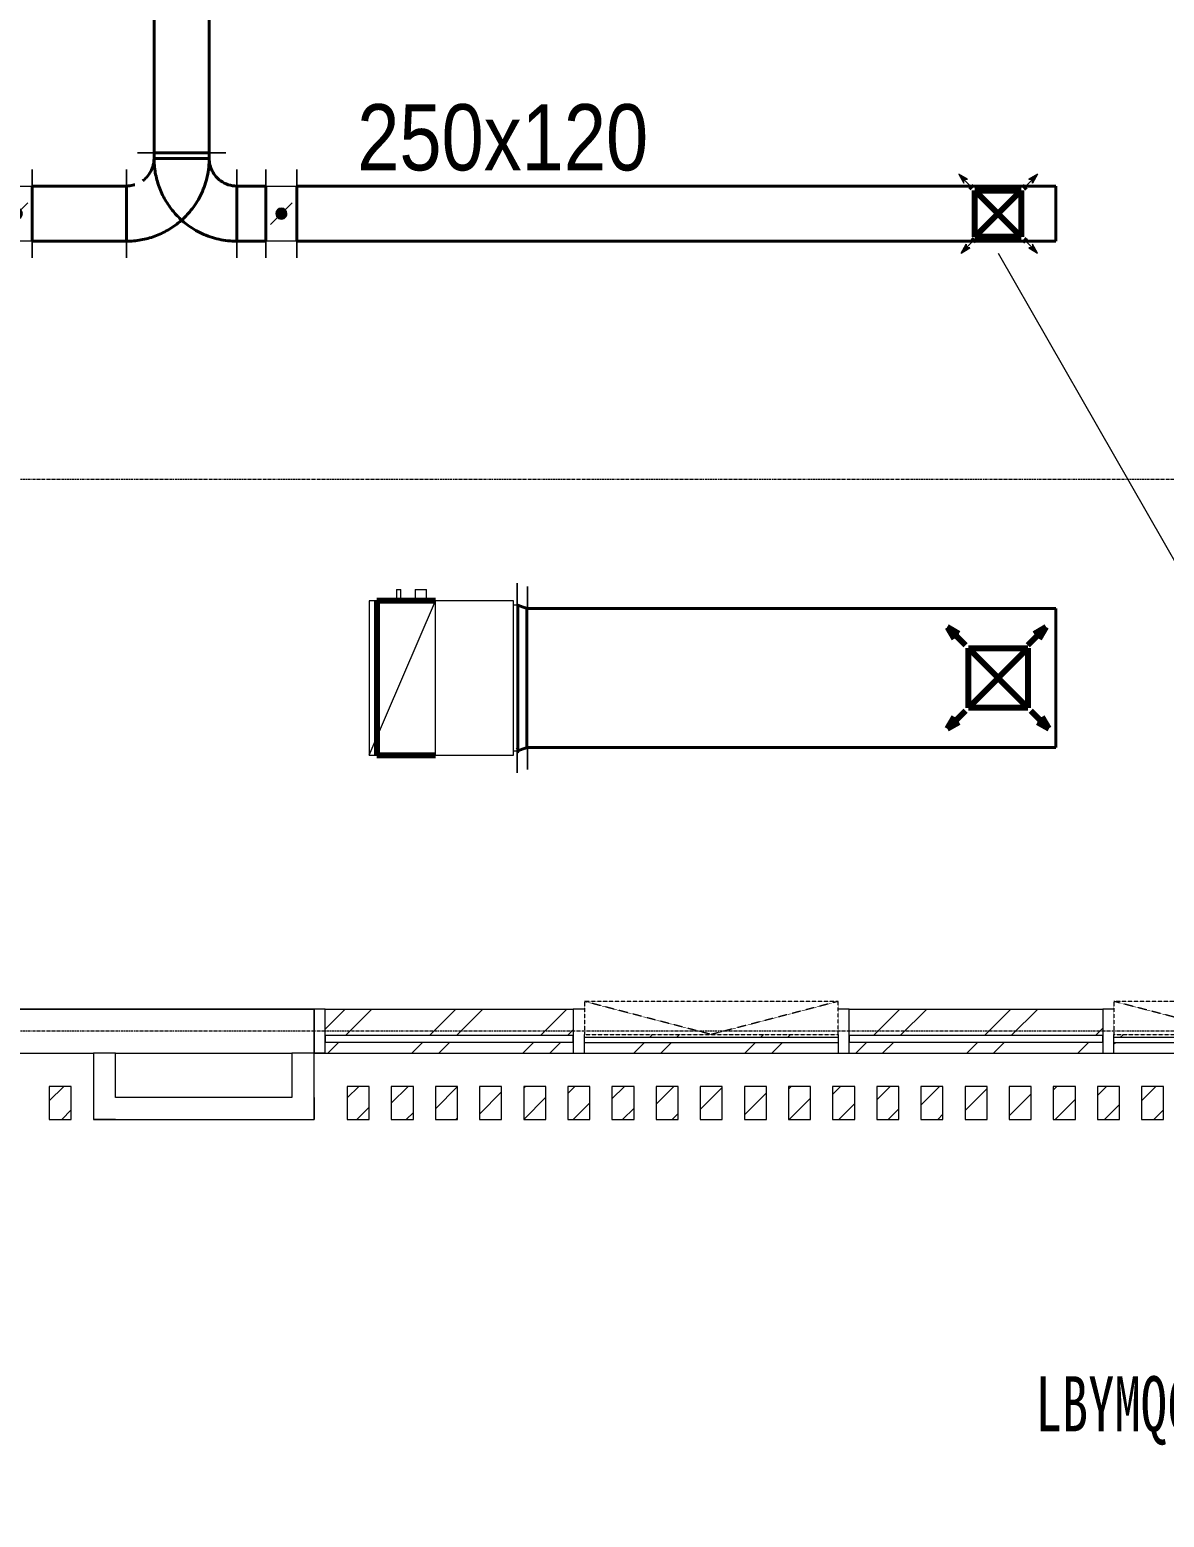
# Model space of a CAD drawing. Header units: millimetres. Extents: x 147619 to 200208, y -27981 to 8299.
# Drawn here: x 176912 to 182053, y -22102 to -15363 of the extents above; entities that cross this region are included whole.
import ezdxf

# ---------------------------------------------------------------- set-up
doc = ezdxf.new("R2010")
doc.units = ezdxf.units.MM
doc.linetypes.add('TJ Dash', pattern=[1.6, 1, -0.6])
doc.linetypes.add('轴网线', pattern=[22.24, 12.7, -3.18, 3.18, -3.18])
doc.layers.add('0-1', color=7, linetype='Continuous', lineweight=5)
doc.layers.add('M-HVAC-CDFF-IDEN', color=7, linetype='Continuous', lineweight=5)
for name, color, linetype, lineweight, true_color in [('0-2', 7, 'Continuous', 5, 0x515151), ('A-DETL-GENF-6', 3, 'Continuous', 80, 0x00ff00), ('A-DETL-GENF-7', 3, 'Continuous', 5, 0x00ff00), ('A-DETL-WIDE-1', 4, 'Continuous', 80, 0x00ffff), ('A-DETL-WIDE-2', 3, 'Continuous', 80, 0x00ff00), ('A-DETL-WIDE-3', 150, 'Continuous', 80, 0x007fff), ('A-FLOR-1', 7, 'Continuous', 5, 0x7f7f7f), ('A-GLAZ-1', 7, 'TJ Dash', 5, 0x515151), ('A-GLAZ-2', 7, 'Continuous', 5, 0x515151), ('A-GLAZ-CURT-1', 7, 'Continuous', 5, 0x515151), ('A-GLAZ-CWMG-1', 7, 'Continuous', 5, 0x515151), ('A-GLAZ-CWMG-2', 7, 'Continuous', 5, 0x8b8b8b), ('A-WALL-1', 7, 'Continuous', 5, 0x515151), ('A-WALL-IDEN-2', 7, 'Continuous', 5, 0x515151), ('M-EQPM-1', 4, 'Continuous', 5, 0x00ffff), ('M-EQPM-2', 4, 'Continuous', 80, 0x00ffff), ('M-HVAC-CDFF-3', 3, 'Continuous', 80, 0x00ff00), ('M-HVAC-CDFF-4', 150, 'Continuous', 80, 0x007fff), ('M-HVAC-DUCT-4', 3, 'Continuous', 40, 0x00ff00), ('M-HVAC-DUCT-5', 3, 'Continuous', 5, 0x00ff00), ('M-HVAC-DUCT-6', 3, 'Continuous', 13, 0x00ff00), ('M-HVAC-DUCT-7', 150, 'Continuous', 40, 0x007fff), ('M-HVAC-DUCT-8', 150, 'Continuous', 80, 0x007fff), ('M-HVAC-DUCT-9', 150, 'Continuous', 5, 0x007fff), ('M-HVAC-DUCT-ANNO-2', 3, 'Continuous', 5, 0x00ff00), ('M-HVAC-DUCT-ANNO-3', 6, 'Continuous', 5, 0xff00ff), ('M-HVAC-DUCT-IDEN-1', 3, 'Continuous', 5, 0x00ff00), ('S-GRID-1', 7, '轴网线', 5, 0x5151ff)]:
    doc.layers.add(name, color=color, linetype=linetype, lineweight=lineweight, true_color=true_color)
doc.styles.add('TJ_FangSong_Narrow_1', font='', dxfattribs={"height": 300})
doc.styles.add('仿宋_4', font='', dxfattribs={"width": 0.7, "height": 250})
doc.styles.get('TJ_FangSong_Narrow_1').set_extended_font_data('TJ_FangSong_Narrow')
doc.styles.get('仿宋_4').set_extended_font_data('FangSong')
pattern_1 = [(45, (0, 0), (-251.4472, 251.4472), []), (45, (0, 381), (-251.4472, 251.4472), [])]

# ---------------------------------------------------------------- blocks, each defined once
blk = doc.blocks.new('矩形竖梃 - 100_100mm 木色铝方通-3120508-10-003 三层空调通风平面图')
at = {"layer": 'A-GLAZ-CWMG-1'}
h = blk.add_hatch(dxfattribs=at)
h.set_pattern_fill('FP_1', color=256, style=0, pattern_type=2)
h.set_pattern_definition([(135, (177050.01, 20300), (-70.71068, -70.71068), [])])
h.paths.add_polyline_path([(-50, 0), (-50, 150), (50, 150), (50, 0)], flags=0)
for p, q in [((-50, 150), (50, 150)), ((-50, 0), (-50, 150)), ((50, 150), (50, 0)), ((50, 0), (-50, 0))]:
    blk.add_line(p, q, dxfattribs=at)
blk = doc.blocks.new('矩形竖梃 - 100_100mm 木色铝方通-V31-10-003 三层空调通风平面图')
at = {"layer": 'A-GLAZ-CWMG-1'}
h = blk.add_hatch(dxfattribs=at)
h.set_pattern_fill('FP_33', color=256, style=0, pattern_type=2)
h.set_pattern_definition([(135, (182000.01, 20300), (-70.71068, -70.71068), [])])
h.paths.add_polyline_path([(-50, 0), (-50, 150), (50, 150), (50, 0)], flags=0)
for p, q in [((-50, 150), (50, 150)), ((-50, 0), (-50, 150)), ((50, 150), (50, 0)), ((50, 0), (-50, 0))]:
    blk.add_line(p, q, dxfattribs=at)
blk = doc.blocks.new('矩形竖梃 - 100_100mm 木色铝方通-V32-10-003 三层空调通风平面图')
at = {"layer": 'A-GLAZ-CWMG-1'}
h = blk.add_hatch(dxfattribs=at)
h.set_pattern_fill('FP_34', color=256, style=0, pattern_type=2)
h.set_pattern_definition([(135, (181800.01, 20300), (-70.71068, -70.71068), [])])
h.paths.add_polyline_path([(-50, 0), (-50, 150), (50, 150), (50, 0)], flags=0)
for p, q in [((-50, 150), (50, 150)), ((-50, 0), (-50, 150)), ((50, 150), (50, 0)), ((50, 0), (-50, 0))]:
    blk.add_line(p, q, dxfattribs=at)
blk = doc.blocks.new('矩形竖梃 - 100_100mm 木色铝方通-V33-10-003 三层空调通风平面图')
at = {"layer": 'A-GLAZ-CWMG-1'}
h = blk.add_hatch(dxfattribs=at)
h.set_pattern_fill('FP_35', color=256, style=0, pattern_type=2)
h.set_pattern_definition([(135, (181600.01, 20300), (-70.71068, -70.71068), [])])
h.paths.add_polyline_path([(-50, 0), (-50, 150), (50, 150), (50, 0)], flags=0)
for p, q in [((-50, 150), (50, 150)), ((-50, 0), (-50, 150)), ((50, 150), (50, 0)), ((50, 0), (-50, 0))]:
    blk.add_line(p, q, dxfattribs=at)
blk = doc.blocks.new('矩形竖梃 - 100_100mm 木色铝方通-V34-10-003 三层空调通风平面图')
at = {"layer": 'A-GLAZ-CWMG-1'}
h = blk.add_hatch(dxfattribs=at)
h.set_pattern_fill('FP_36', color=256, style=0, pattern_type=2)
h.set_pattern_definition([(135, (181400.01, 20300), (-70.71068, -70.71068), [])])
h.paths.add_polyline_path([(-50, 0), (-50, 150), (50, 150), (50, 0)], flags=0)
for p, q in [((-50, 150), (50, 150)), ((-50, 0), (-50, 150)), ((50, 150), (50, 0)), ((50, 0), (-50, 0))]:
    blk.add_line(p, q, dxfattribs=at)
blk = doc.blocks.new('矩形竖梃 - 100_100mm 木色铝方通-V35-10-003 三层空调通风平面图')
at = {"layer": 'A-GLAZ-CWMG-1'}
h = blk.add_hatch(dxfattribs=at)
h.set_pattern_fill('FP_37', color=256, style=0, pattern_type=2)
h.set_pattern_definition([(135, (181200.01, 20300), (-70.71068, -70.71068), [])])
h.paths.add_polyline_path([(-50, 0), (-50, 150), (50, 150), (50, 0)], flags=0)
for p, q in [((-50, 150), (50, 150)), ((-50, 0), (-50, 150)), ((50, 150), (50, 0)), ((50, 0), (-50, 0))]:
    blk.add_line(p, q, dxfattribs=at)
blk = doc.blocks.new('矩形竖梃 - 100_100mm 木色铝方通-V36-10-003 三层空调通风平面图')
at = {"layer": 'A-GLAZ-CWMG-1'}
h = blk.add_hatch(dxfattribs=at)
h.set_pattern_fill('FP_38', color=256, style=0, pattern_type=2)
h.set_pattern_definition([(135, (181000.01, 20300), (-70.71068, -70.71068), [])])
h.paths.add_polyline_path([(-50, 0), (-50, 150), (50, 150), (50, 0)], flags=0)
for p, q in [((-50, 150), (50, 150)), ((-50, 0), (-50, 150)), ((50, 150), (50, 0)), ((50, 0), (-50, 0))]:
    blk.add_line(p, q, dxfattribs=at)
blk = doc.blocks.new('矩形竖梃 - 100_100mm 木色铝方通-V37-10-003 三层空调通风平面图')
at = {"layer": 'A-GLAZ-CWMG-1'}
h = blk.add_hatch(dxfattribs=at)
h.set_pattern_fill('FP_39', color=256, style=0, pattern_type=2)
h.set_pattern_definition([(135, (180800.01, 20300), (-70.71068, -70.71068), [])])
h.paths.add_polyline_path([(-50, 0), (-50, 150), (50, 150), (50, 0)], flags=0)
for p, q in [((-50, 150), (50, 150)), ((-50, 0), (-50, 150)), ((50, 150), (50, 0)), ((50, 0), (-50, 0))]:
    blk.add_line(p, q, dxfattribs=at)
blk = doc.blocks.new('矩形竖梃 - 100_100mm 木色铝方通-V38-10-003 三层空调通风平面图')
at = {"layer": 'A-GLAZ-CWMG-1'}
h = blk.add_hatch(dxfattribs=at)
h.set_pattern_fill('FP_40', color=256, style=0, pattern_type=2)
h.set_pattern_definition([(135, (180600.01, 20300), (-70.71068, -70.71068), [])])
h.paths.add_polyline_path([(-50, 0), (-50, 150), (50, 150), (50, 0)], flags=0)
for p, q in [((-50, 150), (50, 150)), ((-50, 0), (-50, 150)), ((50, 150), (50, 0)), ((50, 0), (-50, 0))]:
    blk.add_line(p, q, dxfattribs=at)
blk = doc.blocks.new('矩形竖梃 - 100_100mm 木色铝方通-V39-10-003 三层空调通风平面图')
at = {"layer": 'A-GLAZ-CWMG-1'}
h = blk.add_hatch(dxfattribs=at)
h.set_pattern_fill('FP_41', color=256, style=0, pattern_type=2)
h.set_pattern_definition([(135, (180400.01, 20300), (-70.71068, -70.71068), [])])
h.paths.add_polyline_path([(-50, 0), (-50, 150), (50, 150), (50, 0)], flags=0)
for p, q in [((-50, 150), (50, 150)), ((-50, 0), (-50, 150)), ((50, 150), (50, 0)), ((50, 0), (-50, 0))]:
    blk.add_line(p, q, dxfattribs=at)
blk = doc.blocks.new('矩形竖梃 - 100_100mm 木色铝方通-V40-10-003 三层空调通风平面图')
at = {"layer": 'A-GLAZ-CWMG-1'}
h = blk.add_hatch(dxfattribs=at)
h.set_pattern_fill('FP_42', color=256, style=0, pattern_type=2)
h.set_pattern_definition([(135, (180200.01, 20300), (-70.71068, -70.71068), [])])
h.paths.add_polyline_path([(-50, 0), (-50, 150), (50, 150), (50, 0)], flags=0)
for p, q in [((-50, 150), (50, 150)), ((-50, 0), (-50, 150)), ((50, 150), (50, 0)), ((50, 0), (-50, 0))]:
    blk.add_line(p, q, dxfattribs=at)
blk = doc.blocks.new('矩形竖梃 - 100_100mm 木色铝方通-V41-10-003 三层空调通风平面图')
at = {"layer": 'A-GLAZ-CWMG-1'}
h = blk.add_hatch(dxfattribs=at)
h.set_pattern_fill('FP_43', color=256, style=0, pattern_type=2)
h.set_pattern_definition([(135, (180000.01, 20300), (-70.71068, -70.71068), [])])
h.paths.add_polyline_path([(-50, 0), (-50, 150), (50, 150), (50, 0)], flags=0)
for p, q in [((-50, 150), (50, 150)), ((-50, 0), (-50, 150)), ((50, 150), (50, 0)), ((50, 0), (-50, 0))]:
    blk.add_line(p, q, dxfattribs=at)
blk = doc.blocks.new('矩形竖梃 - 100_100mm 木色铝方通-V42-10-003 三层空调通风平面图')
at = {"layer": 'A-GLAZ-CWMG-1'}
h = blk.add_hatch(dxfattribs=at)
h.set_pattern_fill('FP_44', color=256, style=0, pattern_type=2)
h.set_pattern_definition([(135, (179800.01, 20300), (-70.71068, -70.71068), [])])
h.paths.add_polyline_path([(50, 0), (-50, 0), (-50, 150), (50, 150)], flags=0)
for p, q in [((-50, 150), (50, 150)), ((-50, 0), (-50, 150)), ((50, 150), (50, 0)), ((50, 0), (-50, 0))]:
    blk.add_line(p, q, dxfattribs=at)
blk = doc.blocks.new('矩形竖梃 - 100_100mm 木色铝方通-V43-10-003 三层空调通风平面图')
at = {"layer": 'A-GLAZ-CWMG-1'}
h = blk.add_hatch(dxfattribs=at)
h.set_pattern_fill('FP_45', color=256, style=0, pattern_type=2)
h.set_pattern_definition([(135, (179600.01, 20300), (-70.71068, -70.71068), [])])
h.paths.add_polyline_path([(-50, 0), (-50, 150), (50, 150), (50, 0)], flags=0)
for p, q in [((-50, 150), (50, 150)), ((-50, 0), (-50, 150)), ((50, 150), (50, 0)), ((50, 0), (-50, 0))]:
    blk.add_line(p, q, dxfattribs=at)
blk = doc.blocks.new('矩形竖梃 - 100_100mm 木色铝方通-V44-10-003 三层空调通风平面图')
at = {"layer": 'A-GLAZ-CWMG-1'}
h = blk.add_hatch(dxfattribs=at)
h.set_pattern_fill('FP_46', color=256, style=0, pattern_type=2)
h.set_pattern_definition([(135, (179400.01, 20300), (-70.71068, -70.71068), [])])
h.paths.add_polyline_path([(-50, 0), (-50, 150), (50, 150), (50, 0)], flags=0)
for p, q in [((-50, 150), (50, 150)), ((-50, 0), (-50, 150)), ((50, 150), (50, 0)), ((50, 0), (-50, 0))]:
    blk.add_line(p, q, dxfattribs=at)
blk = doc.blocks.new('矩形竖梃 - 100_100mm 木色铝方通-V45-10-003 三层空调通风平面图')
at = {"layer": 'A-GLAZ-CWMG-1'}
h = blk.add_hatch(dxfattribs=at)
h.set_pattern_fill('FP_47', color=256, style=0, pattern_type=2)
h.set_pattern_definition([(135, (179200.01, 20300), (-70.71068, -70.71068), [])])
h.paths.add_polyline_path([(-50, 0), (-50, 150), (50, 150), (50, 0)], flags=0)
for p, q in [((-50, 150), (50, 150)), ((-50, 0), (-50, 150)), ((50, 150), (50, 0)), ((50, 0), (-50, 0))]:
    blk.add_line(p, q, dxfattribs=at)
blk = doc.blocks.new('矩形竖梃 - 100_100mm 木色铝方通-V46-10-003 三层空调通风平面图')
at = {"layer": 'A-GLAZ-CWMG-1'}
h = blk.add_hatch(dxfattribs=at)
h.set_pattern_fill('FP_48', color=256, style=0, pattern_type=2)
h.set_pattern_definition([(135, (179000.01, 20300), (-70.71068, -70.71068), [])])
h.paths.add_polyline_path([(-50, 0), (-50, 150), (50, 150), (50, 0)], flags=0)
for p, q in [((-50, 150), (50, 150)), ((-50, 0), (-50, 150)), ((50, 150), (50, 0)), ((50, 0), (-50, 0))]:
    blk.add_line(p, q, dxfattribs=at)
blk = doc.blocks.new('矩形竖梃 - 100_100mm 木色铝方通-V47-10-003 三层空调通风平面图')
at = {"layer": 'A-GLAZ-CWMG-1'}
h = blk.add_hatch(dxfattribs=at)
h.set_pattern_fill('FP_49', color=256, style=0, pattern_type=2)
h.set_pattern_definition([(135, (178800.01, 20300), (-70.71068, -70.71068), [])])
h.paths.add_polyline_path([(-50, 0), (-50, 150), (50, 150), (50, 0)], flags=0)
for p, q in [((-50, 150), (50, 150)), ((-50, 0), (-50, 150)), ((50, 150), (50, 0)), ((50, 0), (-50, 0))]:
    blk.add_line(p, q, dxfattribs=at)
blk = doc.blocks.new('矩形竖梃 - 100_100mm 木色铝方通-V48-10-003 三层空调通风平面图')
at = {"layer": 'A-GLAZ-CWMG-1'}
h = blk.add_hatch(dxfattribs=at)
h.set_pattern_fill('FP_50', color=256, style=0, pattern_type=2)
h.set_pattern_definition([(135, (178600.01, 20300), (-70.71068, -70.71068), [])])
h.paths.add_polyline_path([(-50, 0), (-50, 150), (50, 150), (50, 0)], flags=0)
for p, q in [((-50, 150), (50, 150)), ((-50, 0), (-50, 150)), ((50, 150), (50, 0)), ((50, 0), (-50, 0))]:
    blk.add_line(p, q, dxfattribs=at)
blk = doc.blocks.new('矩形竖梃 - 100_100mm 木色铝方通-V49-10-003 三层空调通风平面图')
at = {"layer": 'A-GLAZ-CWMG-1'}
h = blk.add_hatch(dxfattribs=at)
h.set_pattern_fill('FP_51', color=256, style=0, pattern_type=2)
h.set_pattern_definition([(135, (178400.01, 20300), (-70.71068, -70.71068), [])])
h.paths.add_polyline_path([(-50, 0), (-50, 150), (50, 150), (50, 0)], flags=0)
for p, q in [((-50, 150), (50, 150)), ((-50, 0), (-50, 150)), ((50, 150), (50, 0)), ((50, 0), (-50, 0))]:
    blk.add_line(p, q, dxfattribs=at)
blk = doc.blocks.new('窗嵌板_50-70系列上悬铝窗-zx-内开 - 50 系列-2567979-10-003 三层空调通风平面图')
at = {"layer": 'A-GLAZ-1'}
for p, q in [((575, -85), (-575, -85)), ((-575, -85), (-575, -235)), ((-575, -235), (0, -85.2)), ((0, -85.2), (575, -235)), ((575, -235), (575, -85)), ((-575, -235), (575, -235))]:
    blk.add_line(p, q, dxfattribs=at)
at = {"layer": 'A-GLAZ-2'}
for p, q in [((-575, -72.5), (-575, -47.5)), ((-575, -47.5), (575, -47.5)), ((575, -47.5), (575, -72.5)), ((575, -72.5), (-575, -72.5))]:
    blk.add_line(p, q, dxfattribs=at)
blk = doc.blocks.new('系统嵌板 - TJ玻璃_30-2182455-10-003 三层空调通风平面图')
at = {"layer": 'A-GLAZ-CURT-1'}
for p, q in [((575, -50), (-575, -50)), ((-575, -50), (-575, -80)), ((575, -80), (575, -50)), ((-575, -80), (575, -80))]:
    blk.add_line(p, q, dxfattribs=at)
blk = doc.blocks.new('系统嵌板 - TJ玻璃_30-2182456-10-003 三层空调通风平面图')
at = {"layer": 'A-GLAZ-CURT-1'}
for p, q in [((562.5, -50), (-562.5, -50)), ((-562.5, -50), (-562.5, -80)), ((562.5, -80), (562.5, -50)), ((-562.5, -80), (562.5, -80))]:
    blk.add_line(p, q, dxfattribs=at)
blk = doc.blocks.new('矩形竖梃 - 50_200mm 长方形-V124-10-003 三层空调通风平面图')
at = {"layer": 'A-GLAZ-CWMG-2'}
h = blk.add_hatch(dxfattribs=at)
h.set_pattern_fill('FP_125', color=256, style=0, pattern_type=2)
h.set_pattern_definition(pattern_1)
h.paths.add_polyline_path([(182975, -20000), (182975, -19952.5), (181825, -19952.5), (181825, -20000), (182691.5, -20000)], flags=0)
h.paths.add_polyline_path([(182975, -19927.5), (182975, -19915), (181825, -19915), (181825, -19927.5), (182691.5, -19927.5)], flags=0)
at = {"layer": 'A-GLAZ-CWMG-1'}
blk.add_line((181825, -20000), (182975, -20000), dxfattribs=at)
blk = doc.blocks.new('矩形竖梃 - 50_200mm 长方形-V125-10-003 三层空调通风平面图')
at = {"layer": 'A-GLAZ-CWMG-2'}
h = blk.add_hatch(dxfattribs=at)
h.set_pattern_fill('FP_125', color=256, style=0, pattern_type=2)
h.set_pattern_definition(pattern_1)
h.paths.add_polyline_path([(181775, -20000), (181775, -19950), (180625, -19950), (180625, -20000)], flags=0)
h.paths.add_polyline_path([(181775, -19920), (181775, -19800), (180625, -19800), (180625, -19920)], flags=0)
at = {"layer": 'A-GLAZ-CWMG-1'}
for p, q in [((180625, -19800), (181775, -19800)), ((180625, -20000), (181775, -20000))]:
    blk.add_line(p, q, dxfattribs=at)
blk = doc.blocks.new('矩形竖梃 - 50_200mm 长方形-V126-10-003 三层空调通风平面图')
at = {"layer": 'A-GLAZ-CWMG-2'}
h = blk.add_hatch(dxfattribs=at)
h.set_pattern_fill('FP_125', color=256, style=0, pattern_type=2)
h.set_pattern_definition(pattern_1)
h.paths.add_polyline_path([(180575, -20000), (180575, -19952.5), (179425, -19952.5), (179425, -20000), (179820.6, -20000)], flags=0)
h.paths.add_polyline_path([(180575, -19927.5), (180575, -19915), (179425, -19915), (179425, -19927.5), (179820.6, -19927.5)], flags=0)
at = {"layer": 'A-GLAZ-CWMG-1'}
blk.add_line((179425, -20000), (180575, -20000), dxfattribs=at)
blk = doc.blocks.new('矩形竖梃 - 50_200mm 长方形-V127-10-003 三层空调通风平面图')
at = {"layer": 'A-GLAZ-CWMG-2'}
h = blk.add_hatch(dxfattribs=at)
h.set_pattern_fill('FP_125', color=256, style=0, pattern_type=2)
h.set_pattern_definition(pattern_1)
h.paths.add_polyline_path([(179375, -20000), (179375, -19950), (178250, -19950), (178250, -20000)], flags=0)
h.paths.add_polyline_path([(179375, -19920), (179375, -19800), (178250, -19800), (178250, -19920)], flags=0)
at = {"layer": 'A-GLAZ-CWMG-1'}
for p, q in [((178250, -19800), (179375, -19800)), ((178250, -20000), (179375, -20000))]:
    blk.add_line(p, q, dxfattribs=at)
blk = doc.blocks.new('矩形竖梃 - 50_200mm 长方形-2182453-10-003 三层空调通风平面图')
at = {"layer": 'A-GLAZ-CWMG-1'}
for p, q in [((-50, 200), (0, 200)), ((-50, 0), (-50, 200)), ((0, 200), (0, 0)), ((0, 0), (-50, 0))]:
    blk.add_line(p, q, dxfattribs=at)
blk = doc.blocks.new('矩形竖梃 - 50_200mm 长方形-V128-10-003 三层空调通风平面图')
at = {"layer": 'A-GLAZ-CWMG-1'}
for p, q in [((-25, 200), (25, 200)), ((25, 200), (25, 0)), ((-25, 72.5), (-25, 85)), ((-25, 0), (-25, 47.5)), ((25, 0), (-25, 0))]:
    blk.add_line(p, q, dxfattribs=at)
blk = doc.blocks.new('矩形竖梃 - 50_200mm 长方形-2182452-10-003 三层空调通风平面图')
at = {"layer": 'A-GLAZ-CWMG-1'}
for p, q in [((-25, 200), (25, 200)), ((-25, 0), (-25, 200)), ((25, 85), (25, 72.5)), ((25, 0), (-25, 0)), ((25, 47.5), (25, 0))]:
    blk.add_line(p, q, dxfattribs=at)
blk = doc.blocks.new('YXQH_AR_B9-20_rvt-1-10-003 三层空调通风平面图')
at = {"layer": 'A-FLOR-1'}
for p, q in [((173200, -19800), (177400, -19800)), ((177400, -19800), (178175, -19800)), ((178175, -19800), (178200, -19800))]:
    blk.add_line(p, q, dxfattribs=at)
at = {"layer": 'A-WALL-1'}
for p, q in [((178200, -19800), (173400, -19800)), ((178200, -20000), (178200, -19800)), ((178200, -20000), (178200, -19800)), ((173400, -20000), (177200, -20000)), ((177200, -20000), (177200, -20300)), ((177300, -20000), (177200, -20000)), ((177200, -20000), (177200, -20300)), ((177300, -20200), (177300, -20000)), ((177300, -20200), (177300, -20000)), ((177300, -20000), (178100, -20000)), ((178100, -20000), (178100, -20200)), ((178200, -20000), (178100, -20000)), ((178100, -20000), (178100, -20200)), ((178200, -20200), (178200, -20000)), ((178200, -20200), (178200, -20000)), ((178250, -20000), (178200, -20000)), ((178100, -20200), (177300, -20200)), ((178200, -20300), (178200, -20200)), ((178200, -20200), (178200, -20300)), ((177200, -20300), (177300, -20300)), ((177300, -20300), (177200, -20300)), ((177300, -20300), (178200, -20300)), ((177300, -20300), (178200, -20300))]:
    blk.add_line(p, q, dxfattribs=at)
at = {"layer": 'S-GRID-1'}
for p, q in [((199020.5, -17400), (148552.6, -17400)), ((199020.5, -19900), (148552.6, -19900))]:
    blk.add_line(p, q, dxfattribs=at)
at = {"layer": '0-2', "extrusion": (0, 0, -1)}
for name, p in [('矩形竖梃 - 50_200mm 长方形-2182453-10-003 三层空调通风平面图', (-178200, -20000)), ('矩形竖梃 - 50_200mm 长方形-V128-10-003 三层空调通风平面图', (-179400, -20000)), ('矩形竖梃 - 50_200mm 长方形-2182452-10-003 三层空调通风平面图', (-180600, -20000)), ('矩形竖梃 - 50_200mm 长方形-V128-10-003 三层空调通风平面图', (-181800, -20000)), ('矩形竖梃 - 100_100mm 木色铝方通-3120508-10-003 三层空调通风平面图', (-177050, -20300)), ('矩形竖梃 - 100_100mm 木色铝方通-V49-10-003 三层空调通风平面图', (-178400, -20300)), ('矩形竖梃 - 100_100mm 木色铝方通-V48-10-003 三层空调通风平面图', (-178600, -20300)), ('矩形竖梃 - 100_100mm 木色铝方通-V47-10-003 三层空调通风平面图', (-178800, -20300)), ('矩形竖梃 - 100_100mm 木色铝方通-V46-10-003 三层空调通风平面图', (-179000, -20300)), ('矩形竖梃 - 100_100mm 木色铝方通-V45-10-003 三层空调通风平面图', (-179200, -20300)), ('矩形竖梃 - 100_100mm 木色铝方通-V44-10-003 三层空调通风平面图', (-179400, -20300)), ('矩形竖梃 - 100_100mm 木色铝方通-V43-10-003 三层空调通风平面图', (-179600, -20300)), ('矩形竖梃 - 100_100mm 木色铝方通-V42-10-003 三层空调通风平面图', (-179800, -20300)), ('矩形竖梃 - 100_100mm 木色铝方通-V41-10-003 三层空调通风平面图', (-180000, -20300)), ('矩形竖梃 - 100_100mm 木色铝方通-V40-10-003 三层空调通风平面图', (-180200, -20300)), ('矩形竖梃 - 100_100mm 木色铝方通-V39-10-003 三层空调通风平面图', (-180400, -20300)), ('矩形竖梃 - 100_100mm 木色铝方通-V38-10-003 三层空调通风平面图', (-180600, -20300)), ('矩形竖梃 - 100_100mm 木色铝方通-V37-10-003 三层空调通风平面图', (-180800, -20300)), ('矩形竖梃 - 100_100mm 木色铝方通-V36-10-003 三层空调通风平面图', (-181000, -20300)), ('矩形竖梃 - 100_100mm 木色铝方通-V35-10-003 三层空调通风平面图', (-181200, -20300)), ('矩形竖梃 - 100_100mm 木色铝方通-V34-10-003 三层空调通风平面图', (-181400, -20300)), ('矩形竖梃 - 100_100mm 木色铝方通-V33-10-003 三层空调通风平面图', (-181600, -20300)), ('矩形竖梃 - 100_100mm 木色铝方通-V32-10-003 三层空调通风平面图', (-181800, -20300)), ('矩形竖梃 - 100_100mm 木色铝方通-V31-10-003 三层空调通风平面图', (-182000, -20300))]:
    blk.add_blockref(name, p, dxfattribs=at)
at = {"layer": '0-2'}
for name in ['矩形竖梃 - 50_200mm 长方形-V127-10-003 三层空调通风平面图', '矩形竖梃 - 50_200mm 长方形-V125-10-003 三层空调通风平面图', '矩形竖梃 - 50_200mm 长方形-V126-10-003 三层空调通风平面图', '矩形竖梃 - 50_200mm 长方形-V124-10-003 三层空调通风平面图']:
    blk.add_blockref(name, (0, 0), dxfattribs=at)
at = {"layer": '0-2', "rotation": 180}
for name, p in [('窗嵌板_50-70系列上悬铝窗-zx-内开 - 50 系列-2567979-10-003 三层空调通风平面图', (180000, -20000)), ('窗嵌板_50-70系列上悬铝窗-zx-内开 - 50 系列-2567979-10-003 三层空调通风平面图', (182400, -20000)), ('系统嵌板 - TJ玻璃_30-2182456-10-003 三层空调通风平面图', (178812.5, -20000)), ('系统嵌板 - TJ玻璃_30-2182455-10-003 三层空调通风平面图', (181200, -20000))]:
    blk.add_blockref(name, p, dxfattribs=at)
at = {"layer": 'A-WALL-IDEN-2', "insert": (181470, -21463), "char_height": 250, "width": 1414.177, "attachment_point": 1, "style": '仿宋_4'}
blk.add_mtext('LBYMQ6760', dxfattribs=at)
blk = doc.blocks.new('三通_矩形 Y型三通_法兰 - 标准-2887752-10-003 三层空调通风平面图')
at = {"layer": 'M-HVAC-DUCT-4'}
for p, q in [((-250, 125), (-250, 375)), ((250, 375), (250, 125)), ((-125, 0), (125, 0)), ((-125, -25), (-125, 0)), ((125, 0), (125, -25)), ((125, 0), (-125, 0)), ((125, 0), (-125, 0)), ((125, -25), (-125, -25))]:
    blk.add_line(p, q, dxfattribs=at)
for points, knots in [([(0.5, 279.1), (-6.7, 285.5), (-35.1, 309.1), (-90.3, 342.6), (-168.2, 369), (-222.7, 375), (-250, 375)], [0.534306, 0.534306, 0.534306, 0.534306, 0.5833333, 0.7222222, 0.8611111, 1, 1, 1, 1]), ([(250, 375), (228.2, 375), (184.6, 371.2), (121.1, 354.2), (61.5, 326.4), (22.2, 298.9), (2.5, 281.8), (-0.6, 279)], [0, 0, 0, 0, 0.1111111, 0.2222222, 0.3333333, 0.4444444, 0.4659727, 0.4659727, 0.4659727, 0.4659727]), ([(-1.4, 278.2), (-18.3, 263), (-52.3, 226.2), (-92.6, 159.7), (-119, 81.8), (-125, 27.3), (-125, 0)], [0.4678316, 0.4678316, 0.4678316, 0.4678316, 0.5833333, 0.7222222, 0.8611111, 1, 1, 1, 1]), ([(125, 0), (125, 21.8), (121.2, 65.4), (104.2, 128.9), (76.4, 188.5), (41.2, 238.8), (13.7, 267.2), (0.6, 279)], [0, 0, 0, 0, 0.1111111, 0.2222222, 0.3333333, 0.4444444, 0.5340273, 0.5340273, 0.5340273, 0.5340273]), ([(-250, 125), (-236.9, 125), (-210.7, 120.9), (-178.3, 104.3), (-154.1, 81.9), (-137.6, 57.3), (-127.3, 29.5), (-125, 9.8), (-125, 0)], [0, 0, 0, 0, 0.2, 0.4, 0.55, 0.7, 0.85, 1, 1, 1, 1]), ([(125, 0), (125, 13.1), (129.1, 39.3), (145.7, 71.7), (163.6, 91.1), (173.9, 99.2), (176.5, 101.1)], [0, 0, 0, 0, 0.2, 0.4, 0.55, 0.6, 0.6, 0.6, 0.6]), ([(211.4, 118.9), (214.5, 119.9), (227.1, 123.5), (240.2, 125), (250, 125)], [0.8, 0.8, 0.8, 0.8, 0.85, 1, 1, 1, 1])]:
    blk.add_open_spline(points, degree=3, knots=knots, dxfattribs=at)
at = {"layer": 'M-HVAC-DUCT-5'}
for p, q in [((-250, 375), (-250, 450)), ((-250, 450), (-250, 50)), ((250, 450), (250, 375)), ((250, 50), (250, 450)), ((-250, 50), (-250, 125)), ((250, 125), (250, 50)), ((-200, -25), (-125, -25)), ((200, -25), (-200, -25)), ((125, -25), (200, -25))]:
    blk.add_line(p, q, dxfattribs=at)
blk = doc.blocks.new('对开多叶调节阀 - 标准-2904207-10-003 三层空调通风平面图')
at = {"layer": 'A-DETL-GENF-6'}
blk.add_hatch(color=256, dxfattribs=at).paths.add_polyline_path([(0, -25), (6.5, -24.1), (12.5, -21.7), (17.7, -17.7), (21.7, -12.5), (24.1, -6.5), (25, 0), (24.1, 6.5), (21.7, 12.5), (17.7, 17.7), (12.5, 21.7), (6.5, 24.1), (-1.6, 24.8), (-6.5, 24.1), (-12.5, 21.7), (-17.7, 17.7), (-21.7, 12.5), (-24.1, 6.5), (-25, 0), (-24.1, -6.5), (-21.7, -12.5), (-17.7, -17.7), (-12.5, -21.7), (-6.5, -24.1), (-1.6, -24.8)], flags=0)
at = {"layer": 'A-DETL-GENF-7'}
blk.add_line((-49.5, -49.5), (49.5, 49.5), dxfattribs=at)
for start, end in [(360, 180), (180, 360)]:
    blk.add_arc((0, 0), 25, start, end, dxfattribs=at)
at = {"layer": 'M-HVAC-DUCT-6'}
for p, q in [((-70, 125), (-70, 200)), ((-70, 200), (-70, -200)), ((70, 125), (70, 200)), ((70, 200), (70, -200)), ((-70, -125), (-70, 125)), ((-70, 125), (70, 125)), ((-70, 125), (70, 125)), ((70, 125), (70, -125)), ((-70, -200), (-70, -125)), ((70, -125), (-70, -125)), ((70, -125), (-70, -125)), ((70, -200), (70, -125))]:
    blk.add_line(p, q, dxfattribs=at)
blk = doc.blocks.new('C4_方形散流器 - 210x210-V220-10-003 三层空调通风平面图')
at = {"layer": 'A-DETL-GENF-6'}
for points in [[(-178.5, 178.5), (-155.4, 138.6), (-155.4, 155.4), (-138.6, 155.4)], [(168, 178.5), (128.1, 155.4), (144.9, 155.4), (144.9, 138.6)], [(-155.4, -138.6), (-178.5, -178.5), (-138.6, -155.4), (-155.4, -155.4)], [(155.4, -138.6), (155.4, -155.4), (138.6, -155.4), (178.5, -178.5)]]:
    blk.add_hatch(color=256, dxfattribs=at).paths.add_polyline_path(points, flags=0)
at = {"layer": 'A-DETL-GENF-7'}
for p, q in [((-138.6, 155.4), (-178.5, 178.5)), ((-178.5, 178.5), (-155.4, 138.6)), ((-125, 125), (-178.5, 178.5)), ((-138.6, 155.4), (-178.5, 178.5)), ((-178.5, 178.5), (-155.4, 138.6)), ((-155.4, 155.4), (-138.6, 155.4)), ((-155.4, 138.6), (-155.4, 155.4)), ((-155.4, 138.6), (-155.4, 155.4)), ((-155.4, 155.4), (-138.6, 155.4)), ((114.5, 125), (168, 178.5)), ((128.1, 155.4), (168, 178.5)), ((168, 178.5), (128.1, 155.4)), ((144.9, 155.4), (128.1, 155.4)), ((128.1, 155.4), (144.9, 155.4)), ((168, 178.5), (144.9, 138.6)), ((144.9, 138.6), (168, 178.5)), ((144.9, 138.6), (144.9, 155.4)), ((144.9, 155.4), (144.9, 138.6)), ((-125, -125), (-178.5, -178.5)), ((125, -125), (178.5, -178.5)), ((-178.5, -178.5), (-155.4, -138.6)), ((-155.4, -138.6), (-178.5, -178.5)), ((-138.6, -155.4), (-178.5, -178.5)), ((-178.5, -178.5), (-138.6, -155.4)), ((-155.4, -138.6), (-155.4, -155.4)), ((-155.4, -155.4), (-155.4, -138.6)), ((-155.4, -155.4), (-138.6, -155.4)), ((-138.6, -155.4), (-155.4, -155.4)), ((155.4, -155.4), (138.6, -155.4)), ((138.6, -155.4), (178.5, -178.5)), ((155.4, -155.4), (138.6, -155.4)), ((138.6, -155.4), (178.5, -178.5)), ((155.4, -138.6), (155.4, -155.4)), ((178.5, -178.5), (155.4, -138.6)), ((155.4, -138.6), (155.4, -155.4)), ((178.5, -178.5), (155.4, -138.6))]:
    blk.add_line(p, q, dxfattribs=at)
at = {"layer": 'A-DETL-WIDE-2'}
for p, q in [((-115.5, 115.5), (-125, 125)), ((105, 105), (-105, -105)), ((-105, 105), (105, -105)), ((-105, -105), (-105, 105)), ((-105, 105), (105, 105)), ((105, 115.5), (114.5, 125)), ((105, 105), (105, -105)), ((-115.5, -115.5), (-125, -125)), ((105, -105), (-105, -105)), ((115.5, -115.5), (125, -125))]:
    blk.add_line(p, q, dxfattribs=at)
blk = doc.blocks.new('M_多联机 - 室内机 - 静音型 - 天花板内藏风管式下回风 - 4_5 kW-V222-10-003 三层空调通风平面图')
at = {"layer": 'A-DETL-WIDE-1'}
for p, q in [((350, 310), (-350, 310)), ((-350, 310), (-350, 43.8)), ((350, 43.8), (350, 310))]:
    blk.add_line(p, q, dxfattribs=at)
at = {"layer": 'M-EQPM-1'}
for p, q in [((400, 220), (350, 220)), ((400, 220), (400, 200)), ((350, 200), (400, 200)), ((400, 135), (350, 135)), ((400, 135), (400, 85)), ((350, 85), (400, 85)), ((-350, 43.7), (-350, -310)), ((350, -210), (350, 43.7)), ((350, -310), (350, -210)), ((-350, -310), (349, -310)), ((-330, -310), (-330, -330)), ((330, -330), (-330, -330)), ((330, -330), (330, -310)), ((349, -310), (350, -310))]:
    blk.add_line(p, q, dxfattribs=at)
blk = doc.blocks.new('过渡件_矩形变径管_角度_法兰 - 45 度-V223-10-003 三层空调通风平面图')
at = {"layer": 'A-DETL-WIDE-3'}
for p, q in [((0.2, 330), (3, 329)), ((3, -329), (0.2, -330))]:
    blk.add_line(p, q, dxfattribs=at)
at = {"layer": 'M-HVAC-DUCT-7'}
for p, q in [((3, 330), (42.8, 315)), ((3, -330), (3, 330)), ((22.9, 322.5), (45.8, 315)), ((42.8, 315), (42.8, -315)), ((42.8, -315), (3, -330)), ((45.8, -315), (22.9, -322.5))]:
    blk.add_line(p, q, dxfattribs=at)
at = {"layer": 'M-HVAC-DUCT-9'}
for p, q in [((0, 330), (0, 430)), ((0, 430), (0, -430)), ((45.8, 415), (45.8, 315)), ((45.8, -415), (45.8, 415)), ((0, -430), (0, -330)), ((45.8, -315), (45.8, -415))]:
    blk.add_line(p, q, dxfattribs=at)
blk = doc.blocks.new('C4_方形散流器 - 270x270-2857066-10-003 三层空调通风平面图')
at = {"layer": 'A-DETL-WIDE-3'}
for p, q in [((-178.1, 199.9), (-229.5, 229.5)), ((-229.5, 229.5), (-199.9, 178.1)), ((-148.5, 148.5), (-229.5, 229.5)), ((-178.1, 199.9), (-229.5, 229.5)), ((-229.5, 229.5), (-199.9, 178.1)), ((135, 148.5), (216, 229.5)), ((164.6, 199.9), (216, 229.5)), ((216, 229.5), (164.6, 199.9)), ((216, 229.5), (186.4, 178.1)), ((186.4, 178.1), (216, 229.5)), ((-199.9, 199.9), (-178.1, 199.9)), ((-199.9, 178.1), (-199.9, 199.9)), ((-199.9, 178.1), (-199.9, 199.9)), ((-199.9, 199.9), (-178.1, 199.9)), ((135, 135), (-135, -135)), ((-135, 135), (135, -135)), ((-135, -135), (-135, 135)), ((-135, 135), (135, 135)), ((135, 135), (135, -135)), ((186.4, 199.9), (164.6, 199.9)), ((164.6, 199.9), (186.4, 199.9)), ((186.4, 178.1), (186.4, 199.9)), ((186.4, 199.9), (186.4, 178.1)), ((-148.5, -148.5), (-229.5, -229.5)), ((-229.5, -229.5), (-199.9, -178.1)), ((-199.9, -178.1), (-229.5, -229.5)), ((-178.1, -199.9), (-229.5, -229.5)), ((-229.5, -229.5), (-178.1, -199.9)), ((-199.9, -178.1), (-199.9, -199.9)), ((-199.9, -199.9), (-199.9, -178.1)), ((-199.9, -199.9), (-178.1, -199.9)), ((-178.1, -199.9), (-199.9, -199.9)), ((135, -135), (-135, -135)), ((148.5, -148.5), (229.5, -229.5)), ((199.9, -199.9), (178.1, -199.9)), ((178.1, -199.9), (229.5, -229.5)), ((199.9, -199.9), (178.1, -199.9)), ((178.1, -199.9), (229.5, -229.5)), ((199.9, -178.1), (199.9, -199.9)), ((229.5, -229.5), (199.9, -178.1)), ((199.9, -178.1), (199.9, -199.9)), ((229.5, -229.5), (199.9, -178.1))]:
    blk.add_line(p, q, dxfattribs=at)

msp = doc.modelspace()

# ---------------------------------------------------------------- linework, layer by layer
at = {"layer": 'M-HVAC-CDFF-IDEN'}
msp.add_line((181300.2, -16374.2), (184579.1, -22102.1), dxfattribs=at)
at = {"layer": 'M-HVAC-DUCT-4'}
for p, q in [((177475, -15920.7), (177475, -12103.6)), ((177725, -15920.7), (177725, -12103.6)), ((177725, -15920.7), (177475, -15920.7)), ((176923.2, -16320.7), (176923.2, -16070.7)), ((176923.2, -16070.7), (177350, -16070.7)), ((177350, -16070.7), (177350, -16320.7)), ((177850, -16320.7), (177850, -16070.7)), ((177982.1, -16070.7), (177850, -16070.7)), ((177982.1, -16070.7), (177982.1, -16320.7)), ((178122.1, -16320.7), (178122.1, -16070.7)), ((181561.4, -16070.7), (178122.1, -16070.7)), ((181561.4, -16070.7), (181561.4, -16320.7)), ((176923.2, -16320.7), (177350, -16320.7)), ((177982.1, -16320.7), (177850, -16320.7)), ((181561.4, -16320.7), (178122.1, -16320.7))]:
    msp.add_line(p, q, dxfattribs=at)
at = {"layer": 'M-HVAC-DUCT-7'}
for p, q in [((179163.8, -18614.5), (179163.8, -17984.5)), ((181561.4, -17984.5), (179163.8, -17984.5)), ((181561.4, -17984.5), (181561.4, -18614.5)), ((181561.4, -18614.5), (179163.8, -18614.5))]:
    msp.add_line(p, q, dxfattribs=at)
at = {"layer": 'M-HVAC-DUCT-ANNO-2'}
for p, q in [((181195.2, -16300.7), (181405.2, -16090.7)), ((181405.2, -16300.7), (181195.2, -16090.7)), ((181195.2, -16300.7), (181195.2, -16090.7)), ((181195.2, -16090.7), (181405.2, -16090.7)), ((181405.2, -16090.7), (181405.2, -16300.7)), ((181405.2, -16300.7), (181195.2, -16300.7))]:
    msp.add_line(p, q, dxfattribs=at)
at = {"layer": 'M-HVAC-DUCT-ANNO-3'}
for p, q in [((178450.2, -18649.5), (178750.2, -17949.5)), ((178450.2, -17949.5), (178450.2, -18649.5)), ((178750.2, -17949.5), (178450.2, -17949.5)), ((178750.2, -18649.5), (178750.2, -17949.5)), ((178450.2, -18649.5), (178750.2, -18649.5))]:
    msp.add_line(p, q, dxfattribs=at)

# ---------------------------------------------------------------- block references
at = {"layer": '0-1'}
msp.add_blockref('YXQH_AR_B9-20_rvt-1-10-003 三层空调通风平面图', (0, 0), dxfattribs=at)
at = {"layer": 'M-EQPM-2', "rotation": 90.00000000000097}
msp.add_blockref('M_多联机 - 室内机 - 静音型 - 天花板内藏风管式下回风 - 4_5 kW-V222-10-003 三层空调通风平面图', (178793.9, -18299.5), dxfattribs=at)
at = {"layer": 'M-HVAC-CDFF-3', "rotation": 180}
msp.add_blockref('C4_方形散流器 - 210x210-V220-10-003 三层空调通风平面图', (181300.2, -16195.7), dxfattribs=at)
at = {"layer": 'M-HVAC-CDFF-4'}
msp.add_blockref('C4_方形散流器 - 270x270-2857066-10-003 三层空调通风平面图', (181300.2, -18299.5), dxfattribs=at)
at = {"layer": 'M-HVAC-DUCT-4', "rotation": 180}
msp.add_blockref('三通_矩形 Y型三通_法兰 - 标准-2887752-10-003 三层空调通风平面图', (177600, -15945.7), dxfattribs=at)
at = {"layer": 'M-HVAC-DUCT-6'}
msp.add_blockref('对开多叶调节阀 - 标准-2904207-10-003 三层空调通风平面图', (176853.2, -16195.7), dxfattribs=at)
at = {"layer": 'M-HVAC-DUCT-6', "rotation": 180}
msp.add_blockref('对开多叶调节阀 - 标准-2904207-10-003 三层空调通风平面图', (178052.1, -16195.7), dxfattribs=at)
at = {"layer": 'M-HVAC-DUCT-8'}
msp.add_blockref('过渡件_矩形变径管_角度_法兰 - 45 度-V223-10-003 三层空调通风平面图', (179120.9, -18299.5), dxfattribs=at)

# ---------------------------------------------------------------- texts
at = {"layer": 'M-HVAC-DUCT-IDEN-1', "insert": (178395.7, -15699.9), "char_height": 300, "width": 1226.582, "attachment_point": 1, "style": 'TJ_FangSong_Narrow_1'}
msp.add_mtext('250x120', dxfattribs=at)

doc.saveas('drawing.dxf')
